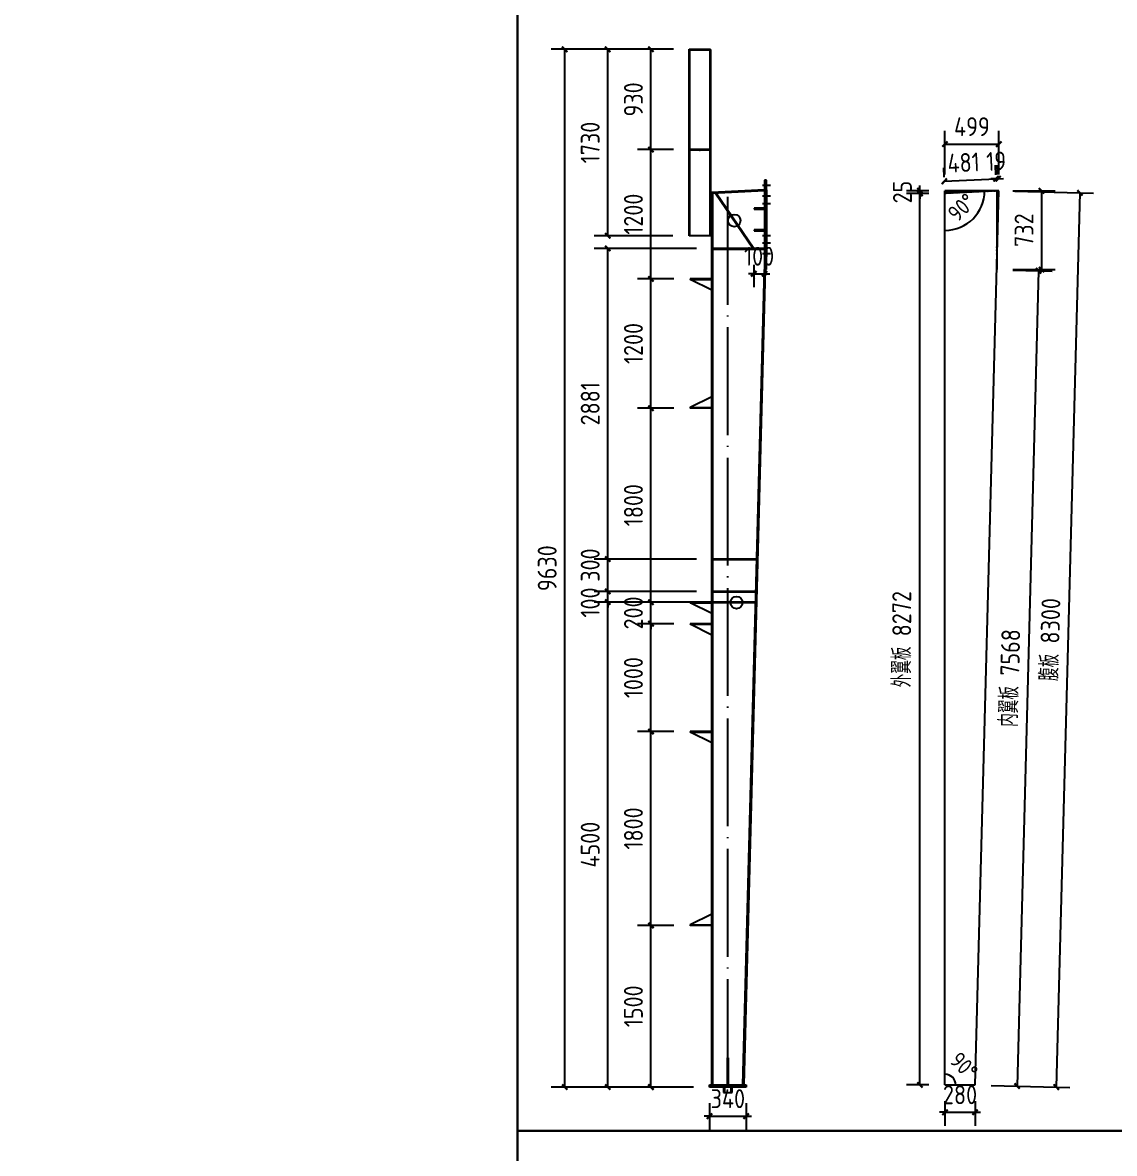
# Model space of a CAD drawing. Extents: x 102162 to 621267, y -39398 to 328893.
# Drawn here: x 286030 to 306283, y 233186 to 254171 of the extents above; entities that cross this region are included whole.
import ezdxf

# ---------------------------------------------------------------- set-up
doc = ezdxf.new("R2010")
doc.units = 0
doc.header["$LTSCALE"] = 1000
doc.header["$MEASUREMENT"] = 0
doc.linetypes.add('DOTE', pattern=[2.42, 2, -0.2, 0.02, -0.2])
doc.layers.add('DOTE', color=1, linetype='Continuous')
doc.styles.get("Standard").update_dxf_attribs({"font": 'gbenor.shx', "bigfont": 'gbcbig.shx'})
doc.dimstyles.get("Standard").update_dxf_attribs({"dimscale": 100, "dimtxt": 3.5, "dimasz": 1, "dimexe": 2.5, "dimexo": 3, "dimgap": 1.5, "dimtad": 1, "dimdec": 0, "dimzin": 0, "dimdsep": 46, "dimtxsty": 'Standard', "dimblk": 'ARCHTICK', "dimcen": 0.09, "dimadec": 0, "dimazin": 0, "dimtfac": 1, "dimtdec": 0, "dimtix": 1, "dimtmove": 2, "dimatfit": 3, "dimfxl": 1, "dimtolj": 1, "dimtzin": 0, "dimarcsym": 0})

# ---------------------------------------------------------------- blocks, each defined once
blk = doc.blocks.new('_ArchTick')
at = {"color": 0, "linetype": 'ByBlock', "const_width": 0.4}
blk.add_lwpolyline([(-0.5, -0.5), (0.5, 0.5)], dxfattribs=at)
blk = doc.blocks.new('*D6126')
at = {"color": 3, "lineweight": -2}
for p, q in [((298113, 237416), (297436, 237416)), ((297686, 234416), (297686, 237416)), ((298473, 234416), (297436, 234416))]:
    blk.add_line(p, q, dxfattribs=at)
at = {"layer": 'Defpoints', "color": 0}
for p in [(297686, 237416), (298413, 237416), (298773, 234416)]:
    blk.add_point(p, dxfattribs=at)
at = {"color": 3, "lineweight": -2, "xscale": 100, "yscale": 100, "zscale": 100}
for p, rotation in [((297686, 237416), 90), ((297686, 234416), 270)]:
    blk.add_blockref('_ArchTick', p, dxfattribs=dict(at, rotation=rotation))
at = {"color": 0, "insert": (297361, 235916), "char_height": 350, "attachment_point": 5, "rotation": 90}
blk.add_mtext('\\A1;1500', dxfattribs=at)
blk = doc.blocks.new('*D6127')
at = {"color": 3, "lineweight": -2}
for p, q in [((298113, 241016), (297436, 241016)), ((297686, 237416), (297686, 241016)), ((298113, 237416), (297436, 237416))]:
    blk.add_line(p, q, dxfattribs=at)
at = {"layer": 'Defpoints', "color": 0}
for p in [(297686, 241016), (298413, 241016), (298413, 237416)]:
    blk.add_point(p, dxfattribs=at)
at = {"color": 3, "lineweight": -2, "xscale": 100, "yscale": 100, "zscale": 100}
for p, rotation in [((297686, 241016), 90), ((297686, 237416), 270)]:
    blk.add_blockref('_ArchTick', p, dxfattribs=dict(at, rotation=rotation))
at = {"color": 0, "insert": (297361, 239216), "char_height": 350, "attachment_point": 5, "rotation": 90}
blk.add_mtext('\\A1;1800', dxfattribs=at)
blk = doc.blocks.new('*D6128')
at = {"color": 3, "lineweight": -2}
for p, q in [((298113, 243016), (297436, 243016)), ((297686, 241016), (297686, 243016)), ((298113, 241016), (297436, 241016))]:
    blk.add_line(p, q, dxfattribs=at)
at = {"layer": 'Defpoints', "color": 0}
for p in [(297686, 243016), (298413, 243016), (298413, 241016)]:
    blk.add_point(p, dxfattribs=at)
at = {"color": 3, "lineweight": -2, "xscale": 100, "yscale": 100, "zscale": 100}
for p, rotation in [((297686, 243016), 90), ((297686, 241016), 270)]:
    blk.add_blockref('_ArchTick', p, dxfattribs=dict(at, rotation=rotation))
at = {"color": 0, "insert": (297361, 242016), "char_height": 350, "attachment_point": 5, "rotation": 90}
blk.add_mtext('\\A1;1000', dxfattribs=at)
blk = doc.blocks.new('*D6130')
at = {"color": 3, "lineweight": -2}
for p, q in [((298113, 249416), (297436, 249416)), ((297686, 247016), (297686, 249416)), ((298113, 247016), (297436, 247016))]:
    blk.add_line(p, q, dxfattribs=at)
at = {"layer": 'Defpoints', "color": 0}
for p in [(297686, 249416), (298413, 249416), (298413, 247016)]:
    blk.add_point(p, dxfattribs=at)
at = {"color": 3, "lineweight": -2, "xscale": 100, "yscale": 100, "zscale": 100}
for p, rotation in [((297686, 249416), 90), ((297686, 247016), 270)]:
    blk.add_blockref('_ArchTick', p, dxfattribs=dict(at, rotation=rotation))
at = {"color": 0, "insert": (297361, 248216), "char_height": 350, "attachment_point": 5, "rotation": 90}
blk.add_mtext('\\A1;1200', dxfattribs=at)
blk = doc.blocks.new('*D6129')
at = {"color": 3, "lineweight": -2}
for p, q in [((298113, 247016), (297436, 247016)), ((297686, 243416), (297686, 247016)), ((298113, 243416), (297436, 243416))]:
    blk.add_line(p, q, dxfattribs=at)
at = {"layer": 'Defpoints', "color": 0}
for p in [(297686, 247016), (298413, 247016), (298413, 243416)]:
    blk.add_point(p, dxfattribs=at)
at = {"color": 3, "lineweight": -2, "xscale": 100, "yscale": 100, "zscale": 100}
for p, rotation in [((297686, 247016), 90), ((297686, 243416), 270)]:
    blk.add_blockref('_ArchTick', p, dxfattribs=dict(at, rotation=rotation))
at = {"color": 0, "insert": (297361, 245216), "char_height": 350, "attachment_point": 5, "rotation": 90}
blk.add_mtext('\\A1;1800', dxfattribs=at)
blk = doc.blocks.new('*D6131')
at = {"color": 3, "lineweight": -2}
for p, q in [((298105, 251816), (297436, 251816)), ((297686, 249416), (297686, 251816)), ((298113, 249416), (297436, 249416))]:
    blk.add_line(p, q, dxfattribs=at)
at = {"layer": 'Defpoints', "color": 0}
for p in [(297686, 251816), (298405, 251816), (298413, 249416)]:
    blk.add_point(p, dxfattribs=at)
at = {"color": 3, "lineweight": -2, "xscale": 100, "yscale": 100, "zscale": 100}
for p, rotation in [((297686, 251816), 90), ((297686, 249416), 270)]:
    blk.add_blockref('_ArchTick', p, dxfattribs=dict(at, rotation=rotation))
at = {"color": 0, "insert": (297361, 250616), "char_height": 350, "attachment_point": 5, "rotation": 90}
blk.add_mtext('\\A1;1200', dxfattribs=at)
blk = doc.blocks.new('*D6132')
at = {"color": 3, "lineweight": -2}
for p, q in [((298105, 253676), (297436, 253676)), ((297686, 251816), (297686, 253676)), ((298105, 251816), (297436, 251816))]:
    blk.add_line(p, q, dxfattribs=at)
at = {"layer": 'Defpoints', "color": 0}
for p in [(297686, 253676), (298405, 253676), (298405, 251816)]:
    blk.add_point(p, dxfattribs=at)
at = {"color": 3, "lineweight": -2, "xscale": 100, "yscale": 100, "zscale": 100}
for p, rotation in [((297686, 253676), 90), ((297686, 251816), 270)]:
    blk.add_blockref('_ArchTick', p, dxfattribs=dict(at, rotation=rotation))
at = {"color": 0, "insert": (297361, 252746), "char_height": 350, "attachment_point": 5, "rotation": 90}
blk.add_mtext('\\A1;930', dxfattribs=at)
blk = doc.blocks.new('*D6054')
at = {"color": 3, "lineweight": -2}
for p, q in [((298093, 253676), (296634, 253676)), ((296884, 250216), (296884, 253676)), ((298093, 250216), (296634, 250216))]:
    blk.add_line(p, q, dxfattribs=at)
at = {"layer": 'Defpoints', "color": 0}
for p in [(296884, 253676), (298393, 253676), (298393, 250216)]:
    blk.add_point(p, dxfattribs=at)
at = {"color": 3, "lineweight": -2, "xscale": 100, "yscale": 100, "zscale": 100}
for p, rotation in [((296884, 253676), 90), ((296884, 250216), 270)]:
    blk.add_blockref('_ArchTick', p, dxfattribs=dict(at, rotation=rotation))
at = {"color": 0, "insert": (296559, 251946), "char_height": 350, "attachment_point": 5, "rotation": 90}
blk.add_mtext('\\A1;1730', dxfattribs=at)
blk = doc.blocks.new('*D6055')
at = {"color": 3, "lineweight": -2}
for p, q in [((298093, 253676), (295836, 253676)), ((296086, 234416), (296086, 253676)), ((298473, 234416), (295836, 234416))]:
    blk.add_line(p, q, dxfattribs=at)
at = {"layer": 'Defpoints', "color": 0}
for p in [(296086, 253676), (298393, 253676), (298773, 234416)]:
    blk.add_point(p, dxfattribs=at)
at = {"color": 3, "lineweight": -2, "xscale": 100, "yscale": 100, "zscale": 100}
for p, rotation in [((296086, 253676), 90), ((296086, 234416), 270)]:
    blk.add_blockref('_ArchTick', p, dxfattribs=dict(at, rotation=rotation))
at = {"color": 0, "insert": (295761, 244046), "char_height": 350, "attachment_point": 5, "rotation": 90}
blk.add_mtext('\\A1;9630', dxfattribs=at)
blk = doc.blocks.new('*D6133')
at = {"color": 3, "lineweight": -2}
for p, q in [((298773, 234116), (298773, 233626)), ((299453, 234116), (299453, 233626)), ((298773, 233876), (298673, 233876)), ((298773, 233876), (299453, 233876)), ((299453, 233876), (299553, 233876))]:
    blk.add_line(p, q, dxfattribs=at)
at = {"layer": 'Defpoints', "color": 0}
for p in [(298773, 234416), (299453, 234416), (299453, 233876)]:
    blk.add_point(p, dxfattribs=at)
at = {"color": 3, "lineweight": -2, "xscale": 100, "yscale": 100, "zscale": 100}
blk.add_blockref('_ArchTick', (298773, 233876), dxfattribs=at)
at = {"color": 3, "lineweight": -2, "xscale": 100, "yscale": 100, "zscale": 100, "rotation": 180}
blk.add_blockref('_ArchTick', (299453, 233876), dxfattribs=at)
at = {"color": 0, "insert": (299113, 234201), "char_height": 350, "attachment_point": 5}
blk.add_mtext('\\A1;340', dxfattribs=at)
blk = doc.blocks.new('*D6134')
at = {"color": 3, "lineweight": -2}
for p, q in [((299593, 249679), (299593, 249260)), ((299793, 249679), (299793, 249260)), ((299593, 249510), (299493, 249510)), ((299593, 249510), (299793, 249510)), ((299793, 249510), (299893, 249510))]:
    blk.add_line(p, q, dxfattribs=at)
at = {"layer": 'Defpoints', "color": 0}
for p in [(299593, 249979), (299793, 249979), (299793, 249510)]:
    blk.add_point(p, dxfattribs=at)
at = {"color": 3, "lineweight": -2, "xscale": 100, "yscale": 100, "zscale": 100}
blk.add_blockref('_ArchTick', (299593, 249510), dxfattribs=at)
at = {"color": 3, "lineweight": -2, "xscale": 100, "yscale": 100, "zscale": 100, "rotation": 180}
blk.add_blockref('_ArchTick', (299793, 249510), dxfattribs=at)
at = {"color": 0, "insert": (299693, 249835), "char_height": 350, "attachment_point": 5}
blk.add_mtext('\\A1;100', dxfattribs=at)
blk = doc.blocks.new('*D6135')
at = {"color": 3, "lineweight": -2}
for p, q in [((297686, 243416), (297686, 243516)), ((298113, 243416), (297436, 243416)), ((297686, 243016), (297686, 243416)), ((298113, 243016), (297436, 243016)), ((297686, 243016), (297686, 242916))]:
    blk.add_line(p, q, dxfattribs=at)
at = {"layer": 'Defpoints', "color": 0}
for p in [(297686, 243416), (298413, 243416), (298413, 243016)]:
    blk.add_point(p, dxfattribs=at)
at = {"color": 3, "lineweight": -2, "xscale": 100, "yscale": 100, "zscale": 100}
for p, rotation in [((297686, 243416), 270), ((297686, 243016), 90)]:
    blk.add_blockref('_ArchTick', p, dxfattribs=dict(at, rotation=rotation))
at = {"color": 0, "insert": (297361, 243216), "char_height": 350, "attachment_point": 5, "rotation": 90}
blk.add_mtext('\\A1;200', dxfattribs=at)
blk = doc.blocks.new('*D6136')
at = {"color": 3, "lineweight": -2}
for p, q in [((298533, 243416), (296634, 243416)), ((296884, 234416), (296884, 243416)), ((298473, 234416), (296634, 234416))]:
    blk.add_line(p, q, dxfattribs=at)
at = {"layer": 'Defpoints', "color": 0}
for p in [(296884, 243416), (298833, 243416), (298773, 234416)]:
    blk.add_point(p, dxfattribs=at)
at = {"color": 3, "lineweight": -2, "xscale": 100, "yscale": 100, "zscale": 100}
for p, rotation in [((296884, 243416), 90), ((296884, 234416), 270)]:
    blk.add_blockref('_ArchTick', p, dxfattribs=dict(at, rotation=rotation))
at = {"color": 0, "insert": (296559, 238916), "char_height": 350, "attachment_point": 5, "rotation": 90}
blk.add_mtext('\\A1;4500', dxfattribs=at)
blk = doc.blocks.new('*D6036')
at = {"color": 3, "lineweight": -2}
for p, q in [((296884, 243616), (296884, 243716)), ((298533, 243616), (296634, 243616)), ((296884, 243416), (296884, 243616)), ((298113, 243416), (296634, 243416)), ((296884, 243416), (296884, 243316))]:
    blk.add_line(p, q, dxfattribs=at)
at = {"layer": 'Defpoints', "color": 0}
for p in [(296884, 243616), (298833, 243616), (298413, 243416)]:
    blk.add_point(p, dxfattribs=at)
at = {"color": 3, "lineweight": -2, "xscale": 100, "yscale": 100, "zscale": 100}
for p, rotation in [((296884, 243616), 270), ((296884, 243416), 90)]:
    blk.add_blockref('_ArchTick', p, dxfattribs=dict(at, rotation=rotation))
at = {"color": 0, "insert": (296559, 243409), "char_height": 350, "attachment_point": 5, "rotation": 90}
blk.add_mtext('\\A1;100', dxfattribs=at)
blk = doc.blocks.new('*D6037')
at = {"color": 3, "lineweight": -2}
for p, q in [((298533, 244216), (296634, 244216)), ((296884, 243616), (296884, 244216)), ((298533, 243616), (296634, 243616))]:
    blk.add_line(p, q, dxfattribs=at)
at = {"layer": 'Defpoints', "color": 0}
for p in [(296884, 244216), (298833, 244216), (298833, 243616)]:
    blk.add_point(p, dxfattribs=at)
at = {"color": 3, "lineweight": -2, "xscale": 100, "yscale": 100, "zscale": 100}
for p, rotation in [((296884, 244216), 90), ((296884, 243616), 270)]:
    blk.add_blockref('_ArchTick', p, dxfattribs=dict(at, rotation=rotation))
at = {"color": 0, "insert": (296559, 244104), "char_height": 350, "attachment_point": 5, "rotation": 90}
blk.add_mtext('\\A1;300', dxfattribs=at)
blk = doc.blocks.new('*D6038')
at = {"color": 3, "lineweight": -2}
for p, q in [((298533, 249979), (296634, 249979)), ((296884, 244216), (296884, 249979)), ((298533, 244216), (296634, 244216))]:
    blk.add_line(p, q, dxfattribs=at)
at = {"layer": 'Defpoints', "color": 0}
for p in [(296884, 249979), (298833, 249979), (298833, 244216)]:
    blk.add_point(p, dxfattribs=at)
at = {"color": 3, "lineweight": -2, "xscale": 100, "yscale": 100, "zscale": 100}
for p, rotation in [((296884, 249979), 90), ((296884, 244216), 270)]:
    blk.add_blockref('_ArchTick', p, dxfattribs=dict(at, rotation=rotation))
at = {"color": 0, "insert": (296559, 247098), "char_height": 350, "attachment_point": 5, "rotation": 90}
blk.add_mtext('\\A1;2881', dxfattribs=at)
blk = doc.blocks.new('*D6068')
at = {"color": 3, "lineweight": -2}
for p, q in [((304439, 251043), (305894, 251005)), ((305644, 251011), (305206, 234417)), ((304000, 234448), (305456, 234410))]:
    blk.add_line(p, q, dxfattribs=at)
at = {"layer": 'Defpoints', "color": 0}
for p in [(304139, 251051), (303700, 234456), (305206, 234417)]:
    blk.add_point(p, dxfattribs=at)
at = {"color": 3, "lineweight": -2, "xscale": 100, "yscale": 100, "zscale": 100}
for p, rotation in [((305644, 251011), 88.4856732577421), ((305206, 234417), 268.4856732577421)]:
    blk.add_blockref('_ArchTick', p, dxfattribs=dict(at, rotation=rotation))
at = {"color": 0, "insert": (305089, 242723), "char_height": 350, "attachment_point": 5, "rotation": 88.4857}
blk.add_mtext('\\A1;腹板 8300', dxfattribs=at)
blk = doc.blocks.new('*D6069')
at = {"color": 3, "lineweight": -2}
for p, q in [((302840, 251001), (302426, 251001)), ((302676, 234456), (302676, 251001)), ((302840, 234456), (302426, 234456))]:
    blk.add_line(p, q, dxfattribs=at)
at = {"layer": 'Defpoints', "color": 0}
for p in [(302676, 251001), (303140, 251001), (303140, 234456)]:
    blk.add_point(p, dxfattribs=at)
at = {"color": 3, "lineweight": -2, "xscale": 100, "yscale": 100, "zscale": 100}
for p, rotation in [((302676, 251001), 90), ((302676, 234456), 270)]:
    blk.add_blockref('_ArchTick', p, dxfattribs=dict(at, rotation=rotation))
at = {"color": 0, "insert": (302339, 242729), "char_height": 350, "attachment_point": 5, "rotation": 90}
blk.add_mtext('\\A1;外翼板 8272', dxfattribs=at)
blk = doc.blocks.new('*D6070')
at = {"color": 3, "lineweight": -2}
for p, q in [((302840, 251051), (302426, 251051)), ((302840, 251001), (302426, 251001)), ((302676, 251051), (302676, 251151)), ((302676, 251001), (302676, 251051)), ((302676, 251001), (302676, 250901))]:
    blk.add_line(p, q, dxfattribs=at)
at = {"layer": 'Defpoints', "color": 0}
for p in [(302676, 251051), (303140, 251051), (303140, 251001)]:
    blk.add_point(p, dxfattribs=at)
at = {"color": 3, "lineweight": -2, "xscale": 100, "yscale": 100, "zscale": 100}
for p, rotation in [((302676, 251051), 270), ((302676, 251001), 90)]:
    blk.add_blockref('_ArchTick', p, dxfattribs=dict(at, rotation=rotation))
at = {"color": 0, "insert": (302351, 251026), "char_height": 350, "attachment_point": 5, "rotation": 90}
blk.add_mtext('\\A1;25', dxfattribs=at)
blk = doc.blocks.new('*D6071')
at = {"color": 3, "lineweight": -2}
for p, q in [((304400, 251051), (305182, 251051)), ((304932, 251051), (304932, 249587)), ((304400, 249587), (305182, 249587))]:
    blk.add_line(p, q, dxfattribs=at)
at = {"layer": 'Defpoints', "color": 0}
for p in [(304100, 251051), (304100, 249587), (304932, 249587)]:
    blk.add_point(p, dxfattribs=at)
at = {"color": 3, "lineweight": -2, "xscale": 100, "yscale": 100, "zscale": 100}
for p, rotation in [((304932, 251051), 90), ((304932, 249587), 270)]:
    blk.add_blockref('_ArchTick', p, dxfattribs=dict(at, rotation=rotation))
at = {"color": 0, "insert": (304607, 250319), "char_height": 350, "attachment_point": 5, "rotation": 90}
blk.add_mtext('\\A1;732', dxfattribs=at)
blk = doc.blocks.new('*D6040')
at = {"color": 3, "lineweight": -2}
for p, q in [((304400, 249579), (305127, 249560)), ((304878, 249567), (304478, 234436)), ((304000, 234448), (304727, 234429))]:
    blk.add_line(p, q, dxfattribs=at)
at = {"layer": 'Defpoints', "color": 0}
for p in [(304100, 249587), (303700, 234456), (304478, 234436)]:
    blk.add_point(p, dxfattribs=at)
at = {"color": 3, "lineweight": -2, "xscale": 100, "yscale": 100, "zscale": 100}
for p, rotation in [((304878, 249567), 88.4856732577417), ((304478, 234436), 268.4856732577417)]:
    blk.add_blockref('_ArchTick', p, dxfattribs=dict(at, rotation=rotation))
at = {"color": 0, "insert": (304341, 242010), "char_height": 350, "attachment_point": 5, "rotation": 88.4857}
blk.add_mtext('\\A1;内翼板 7568', dxfattribs=at)
blk = doc.blocks.new('*D6072')
at = {"color": 3, "lineweight": -2}
for p, q in [((303140, 234156), (303140, 233699)), ((303700, 234156), (303700, 233699)), ((303140, 233949), (303040, 233949)), ((303140, 233949), (303700, 233949)), ((303700, 233949), (303800, 233949))]:
    blk.add_line(p, q, dxfattribs=at)
at = {"layer": 'Defpoints', "color": 0}
for p in [(303140, 234456), (303700, 234456), (303700, 233949)]:
    blk.add_point(p, dxfattribs=at)
at = {"color": 3, "lineweight": -2, "xscale": 100, "yscale": 100, "zscale": 100}
blk.add_blockref('_ArchTick', (303140, 233949), dxfattribs=at)
at = {"color": 3, "lineweight": -2, "xscale": 100, "yscale": 100, "zscale": 100, "rotation": 180}
blk.add_blockref('_ArchTick', (303700, 233949), dxfattribs=at)
at = {"color": 0, "insert": (303420, 234274), "char_height": 350, "attachment_point": 5}
blk.add_mtext('\\A1;280', dxfattribs=at)
blk = doc.blocks.new('*D6073')
at = {"color": 3, "lineweight": -2}
for p, q in [((303140, 251351), (303140, 252165)), ((304139, 251351), (304139, 252165)), ((303140, 251915), (304139, 251915))]:
    blk.add_line(p, q, dxfattribs=at)
at = {"layer": 'Defpoints', "color": 0}
for p in [(304139, 251915), (303140, 251051), (304139, 251051)]:
    blk.add_point(p, dxfattribs=at)
at = {"color": 3, "lineweight": -2, "xscale": 100, "yscale": 100, "zscale": 100, "rotation": 180}
blk.add_blockref('_ArchTick', (303140, 251915), dxfattribs=at)
at = {"color": 3, "lineweight": -2, "xscale": 100, "yscale": 100, "zscale": 100}
blk.add_blockref('_ArchTick', (304139, 251915), dxfattribs=at)
at = {"color": 0, "insert": (303640, 252240), "char_height": 350, "attachment_point": 5}
blk.add_mtext('\\A1;499', dxfattribs=at)
blk = doc.blocks.new('*D6074')
at = {"color": 0, "lineweight": -2}
blk.add_arc((303140, 251051), 736, 270, 0, dxfattribs=at)
at = {"layer": 'Defpoints', "color": 0}
for p in [(303140, 251051), (303140, 251001), (304139, 251051), (303508, 250414), (303140, 234456)]:
    blk.add_point(p, dxfattribs=at)
at = {"color": 0, "lineweight": -2, "xscale": 20, "yscale": 20, "zscale": 20}
for p, rotation in [((303877, 251051), 90), ((303140, 250315), 180.0000000000001)]:
    blk.add_blockref('_ArchTick', p, dxfattribs=dict(at, rotation=rotation))
at = {"color": 0, "insert": (303449, 250743), "char_height": 300, "attachment_point": 5, "rotation": 45}
blk.add_mtext('\\A1;90°', dxfattribs=at)
blk = doc.blocks.new('*D6075')
at = {"color": 0, "lineweight": -2}
blk.add_arc((303140, 234456), 200, 0, 90, dxfattribs=at)
at = {"layer": 'Defpoints', "color": 0}
for p in [(303140, 251001), (303140, 234456), (303140, 234456), (303313, 234556), (303700, 234456)]:
    blk.add_point(p, dxfattribs=at)
at = {"color": 0, "lineweight": -2, "xscale": 20, "yscale": 20, "zscale": 20}
for p, rotation in [((303140, 234656), 180.0000000000001), ((303340, 234456), 270.0000000000021)]:
    blk.add_blockref('_ArchTick', p, dxfattribs=dict(at, rotation=rotation))
at = {"color": 0, "insert": (303494, 234810), "char_height": 300, "attachment_point": 5, "rotation": 315}
blk.add_mtext('\\A1;90°', dxfattribs=at)
blk = doc.blocks.new('*D6076')
at = {"color": 3, "lineweight": -2}
for p, q in [((303125, 251301), (303117, 251475)), ((304085, 251349), (304077, 251523)), ((303129, 251226), (304089, 251274))]:
    blk.add_line(p, q, dxfattribs=at)
at = {"layer": 'Defpoints', "color": 0}
for p in [(304089, 251274), (303140, 251001), (304100, 251049)]:
    blk.add_point(p, dxfattribs=at)
at = {"color": 3, "lineweight": -2, "xscale": 100, "yscale": 100, "zscale": 100}
for p, rotation in [((303129, 251226), 182.862405226115), ((304089, 251274), 2.862405226115041)]:
    blk.add_blockref('_ArchTick', p, dxfattribs=dict(at, rotation=rotation))
at = {"color": 0, "insert": (303486, 251574), "char_height": 350, "attachment_point": 5, "rotation": 2.8624}
blk.add_mtext('\\A1;481', dxfattribs=at)
blk = doc.blocks.new('*D6077')
at = {"color": 3, "lineweight": -2}
for p, q in [((304085, 251349), (304077, 251523)), ((304124, 251351), (304115, 251525)), ((304089, 251274), (303989, 251269)), ((304089, 251274), (304128, 251275)), ((304128, 251275), (304228, 251280))]:
    blk.add_line(p, q, dxfattribs=at)
at = {"layer": 'Defpoints', "color": 0}
for p in [(304128, 251275), (304100, 251049), (304139, 251051)]:
    blk.add_point(p, dxfattribs=at)
at = {"color": 3, "lineweight": -2, "xscale": 100, "yscale": 100, "zscale": 100}
for p, rotation in [((304089, 251274), 2.862405226257474), ((304128, 251275), 182.8624052262575)]:
    blk.add_blockref('_ArchTick', p, dxfattribs=dict(at, rotation=rotation))
at = {"color": 0, "insert": (304092, 251599), "char_height": 350, "attachment_point": 5, "rotation": 2.8624}
blk.add_mtext('\\A1;19', dxfattribs=at)

msp = doc.modelspace()

# ---------------------------------------------------------------- hatches: boundary and pattern name
h = msp.add_hatch()
h.set_pattern_fill('ANSI31', color=256, scale=5, style=0)
h.set_pattern_definition([(45, (54139.714, 159112.44), (-5.61266008, 5.61266008), [])])
h.paths.add_polyline_path([(304100.3, 251049.3), (304100.3, 251051.3), (303140.3, 251051.3), (303140.3, 251001.3)])
h.paths.add_polyline_path([(304139, 251051.3), (304100.3, 251049.3), (304100.3, 249587.2)])

# ---------------------------------------------------------------- linework, layer by layer
at = {"color": 2}
for p, q in [((298393.5, 253676.4), (298793.5, 253676.4)), ((298393.5, 253664.4), (298393.5, 253676.4)), ((298393.5, 253664.4), (298793.5, 253664.4)), ((298793.5, 253664.4), (298793.5, 253676.4)), ((298781.5, 251816.4), (298405.5, 251816.4)), ((298781.5, 251806.4), (298405.5, 251806.4)), ((298587.5, 251806.4), (298599.5, 251806.4)), ((299829.5, 251247.2), (299793.5, 251247.2)), ((299793.5, 251247.2), (299793.5, 249587.2)), ((299829.5, 251067.2), (299829.5, 251247.2)), ((298793.5, 250216.4), (298793.5, 251016.4)), ((298793.5, 251016.4), (298813.5, 251016.4)), ((298813.5, 251016.4), (298813.5, 250216.4)), ((299753.5, 251157.2), (299905.5, 251157.2)), ((299829.5, 251067.2), (299829.5, 249830.1)), ((304100.3, 251051.3), (304100.3, 249587.2)), ((299753.5, 250957.2), (299905.5, 250957.2)), ((299753.5, 250817.2), (299905.5, 250817.2)), ((299793.5, 250727.2), (299603.5, 250727.2)), ((299603.5, 250727.2), (299603.5, 250707.2)), ((299603.5, 250707.2), (299793.5, 250707.2)), ((299793.5, 250717.2), (299793.5, 250727.2)), ((298813.5, 250216.4), (298793.5, 250216.4)), ((299793.5, 250327.2), (299603.5, 250327.2)), ((299603.5, 250327.2), (299603.5, 250307.2)), ((299603.5, 250307.2), (299793.5, 250307.2)), ((299905.5, 250217.2), (299753.5, 250217.2)), ((299793.5, 250317.2), (299793.5, 250327.2)), ((299905.5, 250077.2), (299753.5, 250077.2)), ((299905.5, 249877.2), (299753.5, 249877.2)), ((299829.5, 249587.2), (299829.5, 249830.1)), ((299793.5, 249587.2), (299829.5, 249587.2)), ((298413.5, 249416.4), (298413.5, 249404.4)), ((298813.5, 249416.4), (298413.5, 249416.4)), ((298413.5, 249404.4), (298813.5, 249404.4)), ((298813.5, 249204.4), (298413.5, 249404.4)), ((298813.5, 249404.4), (298813.5, 249204.4)), ((298813.5, 247228.4), (298413.5, 247028.4)), ((298813.5, 247028.4), (298813.5, 247228.4)), ((298413.5, 247028.4), (298813.5, 247028.4)), ((298413.5, 247016.4), (298413.5, 247028.4)), ((298813.5, 247016.4), (298413.5, 247016.4)), ((298413.5, 243416.4), (298413.5, 243404.4)), ((298813.5, 243416.4), (298413.5, 243416.4)), ((298413.5, 243404.4), (298813.5, 243404.4)), ((298813.5, 243204.4), (298413.5, 243404.4)), ((298813.5, 243404.4), (298813.5, 243204.4)), ((298813.5, 243016.4), (298413.5, 243016.4)), ((298413.5, 243016.4), (298413.5, 243004.4)), ((298413.5, 243004.4), (298813.5, 243004.4)), ((298813.5, 242804.4), (298413.5, 243004.4)), ((298813.5, 243004.4), (298813.5, 242804.4)), ((298813.5, 241016.4), (298413.5, 241016.4)), ((298413.5, 241016.4), (298413.5, 241004.4)), ((298413.5, 241004.4), (298813.5, 241004.4)), ((298813.5, 240804.4), (298413.5, 241004.4)), ((298813.5, 241004.4), (298813.5, 240804.4)), ((298813.5, 237628.4), (298413.5, 237428.4)), ((298813.5, 237428.4), (298813.5, 237628.4)), ((298413.5, 237428.4), (298813.5, 237428.4)), ((298413.5, 237416.4), (298413.5, 237428.4)), ((298813.5, 237416.4), (298413.5, 237416.4)), ((299105.5, 234456.4), (299105.5, 234956.4)), ((299105.5, 234956.4), (299113.5, 234956.4)), ((299113.5, 234956.4), (299121.5, 234956.4)), ((299121.5, 234956.4), (299121.5, 234456.4)), ((298773.5, 234416.4), (298773.5, 234456.4)), ((298773.5, 234456.4), (299453.5, 234456.4)), ((299113.5, 234416.4), (298773.5, 234416.4)), ((299121.5, 234456.4), (299105.5, 234456.4)), ((299453.5, 234416.4), (299113.5, 234416.4)), ((299453.5, 234456.4), (299453.5, 234416.4))]:
    msp.add_line(p, q, dxfattribs=at)
at = {"color": 4}
for p, q in [((298393.5, 250216.4), (298393.5, 253664.4)), ((298405.5, 250216.4), (298405.5, 253664.4)), ((298781.5, 253664.4), (298781.5, 250216.4)), ((298793.5, 253664.4), (298793.5, 250216.4)), ((298781.5, 251816.4), (298781.5, 250216.4)), ((298793.5, 250216.4), (298393.5, 250216.4))]:
    msp.add_line(p, q, dxfattribs=at)
for p, q in [((299793.5, 251065.4), (298813.5, 251016.4)), ((299793.5, 251049.3), (298813.5, 251000.3)), ((298833.5, 234456.4), (298833.5, 251001.3)), ((299574.1, 249979), (298878.1, 251003.6)), ((299593.5, 249979), (298896.8, 251004.5)), ((304139, 251051.3), (303140.3, 251001.3)), ((304139, 251051.3), (303140.3, 251051.3)), ((303140.3, 251001.3), (303140.3, 251051.3)), ((303140.3, 234456.4), (303140.3, 251001.3)), ((303700.3, 234456.4), (304139, 251051.3)), ((299793.5, 249979), (298833.5, 249979)), ((299793.5, 249963), (298833.5, 249963)), ((299393.5, 234456.4), (299793.5, 249587.2)), ((299414.4, 234456.4), (299813.5, 249587.2)), ((303140.3, 234456.4), (303700.3, 234456.4))]:
    msp.add_line(p, q)
at = {"color": 0}
for p, q in [((299630.3, 249416.4), (299629.2, 249416.4)), ((299651.5, 244216.4), (298833.5, 244216.4)), ((299651.1, 244200.4), (298833.5, 244200.4)), ((299635.6, 243616.4), (298833.5, 243616.4)), ((299635.2, 243600.4), (298833.5, 243600.4)), ((299630.3, 243416.4), (298833.5, 243416.4)), ((299629.9, 243400.4), (298833.5, 243400.4))]:
    msp.add_line(p, q, dxfattribs=at)
at = {"color": 6}
for p, q in [((299033.5, 234416.4), (299033.5, 234316.4)), ((299053.5, 234416.4), (299053.5, 234316.4)), ((299173.5, 234316.4), (299173.5, 234416.4)), ((299193.5, 234316.4), (299193.5, 234416.4)), ((299033.5, 234316.4), (299193.5, 234316.4))]:
    msp.add_line(p, q, dxfattribs=at)
for points in [[(220961.7, 265101.7), (295211.7, 265101.7), (295211.7, 212601.7), (220961.7, 212601.7)], [(295211.7, 254601.7), (324911.7, 254601.7), (324911.7, 233601.7), (295211.7, 233601.7)], [(295211.7, 233601.7), (324911.7, 233601.7), (324911.7, 212601.7), (295211.7, 212601.7)]]:
    msp.add_lwpolyline(points, close=True)
for centre in [(299232.7, 250495.8), (299273.5, 243408.4)]:
    msp.add_circle(centre, 114)
at = {"layer": 'DOTE', "color": 0}
msp.add_line((298813.5, 234456.4), (298813.5, 251016.4), dxfattribs=at)
at = {"layer": 'DOTE', "linetype": 'DOTE'}
msp.add_line((299113.5, 234416.4), (299113.5, 251031.4), dxfattribs=at)

# ---------------------------------------------------------------- dimensions: what is measured, and where the dimension line sits
for base, p1, p2, angle, picture, middle in [((296086.3, 253676.4), (298773.5, 234416.4), (298393.5, 253676.4), 90, '*D6055', (295761.3, 244046.4)), ((296884.3, 253676.4), (298393.5, 250216.4), (298393.5, 253676.4), 90, '*D6054', (296559.3, 251946.4)), ((297686.3, 253676.4), (298405.5, 251816.4), (298405.5, 253676.4), 90, '*D6132', (297361.3, 252746.4)), ((297686.3, 251816.4), (298413.5, 249416.4), (298405.5, 251816.4), 90, '*D6131', (297361.3, 250616.4)), ((304127.8, 251275.4), (304100.3, 251049.3), (304139, 251051.3), 182.86241, '*D6077', (304092.2, 251599.1)), ((302675.8, 251051.3), (303140.3, 251001.3), (303140.3, 251051.3), 90, '*D6070', (302350.8, 251026.3)), ((296884.3, 249979), (298833.5, 244216.4), (298833.5, 249979), 90, '*D6038', (296559.3, 247097.7)), ((297686.3, 249416.4), (298413.5, 247016.4), (298413.5, 249416.4), 90, '*D6130', (297361.3, 248216.4)), ((297686.3, 247016.4), (298413.5, 243416.4), (298413.5, 247016.4), 90, '*D6129', (297361.3, 245216.4)), ((296884.3, 243416.4), (298773.5, 234416.4), (298833.5, 243416.4), 90, '*D6136', (296559.3, 238916.4)), ((297686.3, 243416.4), (298413.5, 243016.4), (298413.5, 243416.4), 90, '*D6135', (297361.3, 243216.4)), ((297686.3, 243016.4), (298413.5, 241016.4), (298413.5, 243016.4), 270, '*D6128', (297361.3, 242016.4)), ((297686.3, 241016.4), (298413.5, 237416.4), (298413.5, 241016.4), 270, '*D6127', (297361.3, 239216.4)), ((297686.3, 237416.4), (298773.5, 234416.4), (298413.5, 237416.4), 90, '*D6126', (297361.3, 235916.4))]:
    dim = msp.add_linear_dim(base=base, p1=p1, p2=p2, angle=angle, dimstyle='Standard', override={"dimlfac": 0.5, "dimclrd": 3, "dimclre": 3})
    dim.commit()
    dim.dimension.update_dxf_attribs({"geometry": picture, "text_midpoint": middle})
for p1, p2, distance, picture, middle in [((303140.3, 251051.3), (304139, 251051.3), 864.2, '*D6073', (303639.6, 252240.5)), ((304100.3, 251051.3), (304100.3, 249587.2), 832.2, '*D6071', (304607.5, 250319.2)), ((299593.5, 249979), (299793.5, 249979), -468.6, '*D6134', (299693.5, 249835.4)), ((303140.3, 234456.4), (303700.3, 234456.4), -507.6, '*D6072', (303420.3, 234273.8))]:
    dim = msp.add_aligned_dim(p1=p1, p2=p2, distance=distance, dimstyle='Standard', override={"dimlfac": 0.5, "dimclrd": 3, "dimclre": 3})
    dim.commit()
    dim.dimension.update_dxf_attribs({"geometry": picture, "text_midpoint": middle})
for base, p1, p2, angle, picture, middle, dimtype in [((304089.1, 251273.5), (303140.3, 251001.3), (304100.3, 251049.3), 2.86241, '*D6076', (303486.4, 251574.1), 161), ((296884.3, 244216.4), (298833.5, 243616.4), (298833.5, 244216.4), 90, '*D6037', (296559.3, 244103.5), 160), ((296884.3, 243616.4), (298413.5, 243416.4), (298833.5, 243616.4), 90, '*D6036', (296559.3, 243409.3), 160)]:
    dim = msp.add_linear_dim(base=base, p1=p1, p2=p2, angle=angle, dimstyle='Standard', override={"dimlfac": 0.5, "dimclrd": 3, "dimclre": 3})
    dim.commit()
    dim.dimension.update_dxf_attribs({"geometry": picture, "text_midpoint": middle, "dimtype": dimtype})
dim = msp.add_linear_dim(base=(302675.8, 251001.3), p1=(303140.3, 234456.4), p2=(303140.3, 251001.3), angle=90, text='外翼板 8272', dimstyle='Standard', override={"dimlfac": 0.5, "dimclrd": 3, "dimclre": 3})
dim.commit()
dim.dimension.update_dxf_attribs({"geometry": '*D6069', "text_midpoint": (302339.2, 242728.8)})
at = {"color": 1}
for base, line1, picture, middle in [((303508.4, 250413.6), ((304139, 251051.3), (303140.3, 251051.3)), '*D6074', (303448.8, 250742.8)), ((303313.2, 234556.2), ((303140.3, 234456.4), (303700.3, 234456.4)), '*D6075', (303493.6, 234809.7))]:
    dim = msp.add_angular_dim_2l(base=base, line1=line1, line2=((303140.3, 234456.4), (303140.3, 251001.3)), dimstyle='Standard', override={"dimtxt": 3, "dimasz": 0.2}, dxfattribs=at)
    dim.commit()
    dim.dimension.update_dxf_attribs({"geometry": picture, "text_midpoint": middle})
for p1, distance, text, picture, middle in [((304139, 251051.3), 1505.9, '腹板 8300', '*D6068', (305088.5, 242722.9)), ((304100.3, 249587.2), 777.5, '内翼板 7568', '*D6040', (304341.1, 242010.1))]:
    dim = msp.add_aligned_dim(p1=p1, p2=(303700.3, 234456.4), distance=distance, text=text, dimstyle='Standard', override={"dimlfac": 0.5, "dimclrd": 3, "dimclre": 3})
    dim.commit()
    dim.dimension.update_dxf_attribs({"geometry": picture, "text_midpoint": middle})
dim = msp.add_linear_dim(base=(299453.5, 233876.4), p1=(298773.5, 234416.4), p2=(299453.5, 234416.4), dimstyle='Standard', override={"dimlfac": 0.5, "dimclrd": 3, "dimclre": 3})
dim.commit()
dim.dimension.update_dxf_attribs({"geometry": '*D6133', "text_midpoint": (299113.5, 234201.4)})

doc.saveas('drawing.dxf')
